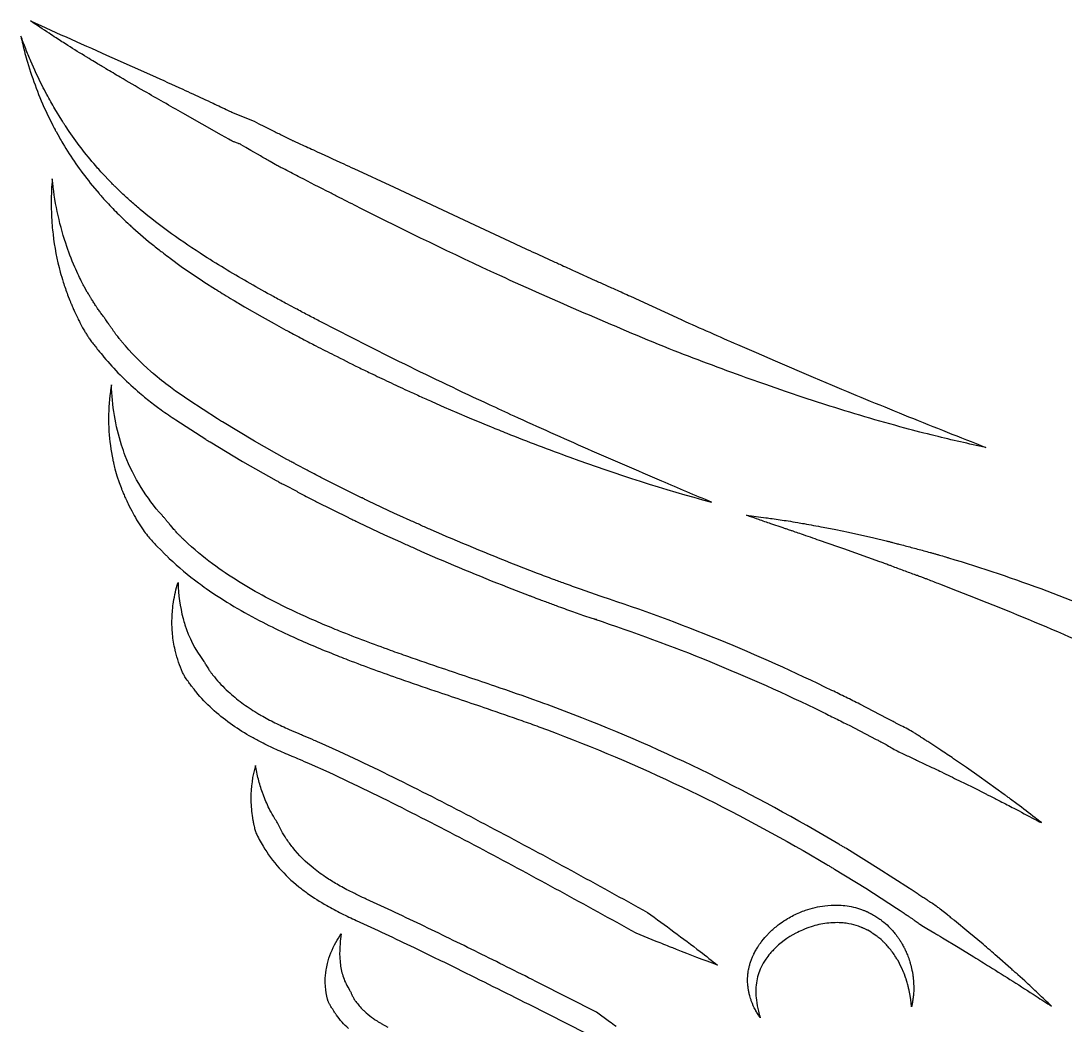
# Model space of a CAD drawing. Header units: millimetres. Extents: x 4236 to 5436, y 1579 to 2339.
# Drawn here: x 4671.4 to 4744.5, y 2126.4 to 2196.7 of the extents above; entities that cross this region are included whole.
import ezdxf

# ---------------------------------------------------------------- set-up
doc = ezdxf.new("R2010")
doc.units = ezdxf.units.MM
doc.layers.add('Default', color=70, linetype='Continuous')

msp = doc.modelspace()

# ---------------------------------------------------------------- linework, layer by layer
at = {"layer": 'Default'}
for points in [[(4686.695, 2188.092, 0.003035), (4686.622, 2188.12, 0.000956), (4686.485, 2188.169, -0.005051), (4686.376, 2188.209, -0.013679), (4686.184, 2188.287, -0.018173), (4686.033, 2188.361), (4685.941, 2188.413), (4685.436, 2188.701), (4682.734, 2190.237, -0.001443), (4681.382, 2191.007, -0.000231), (4680.029, 2191.78, -0.001254), (4678.343, 2192.76, -0.002392), (4677.336, 2193.357, -0.00067), (4676.666, 2193.758, -0.002072), (4676.165, 2194.061, -0.000952), (4675.999, 2194.164, -0.003887), (4674.671, 2194.987, -0.002925), (4673.848, 2195.513, -0.002815), (4673.358, 2195.835, -0.006222), (4672.061, 2196.705, 0.001195), (4674.904, 2195.421, 0.00056), (4677.747, 2194.15), (4680.591, 2192.881, -0.000759), (4682.721, 2191.917, -0.001512), (4683.429, 2191.591, -0.001029), (4684.845, 2190.935, -0.002249), (4685.904, 2190.434, -0.000996), (4686.256, 2190.264), (4687.714, 2189.674), (4688.06, 2189.499), (4688.401, 2189.328), (4689.095, 2188.985, -0.001223), (4689.448, 2188.81, -0.002135), (4689.803, 2188.631), (4690.179, 2188.439, 0.003484), (4690.264, 2188.4, 0.001297), (4690.395, 2188.341, -0.001972), (4690.483, 2188.301, -0.001124), (4690.832, 2188.144, -0.001444), (4691.877, 2187.667, -0.00028), (4693.998, 2186.692, -0.001019), (4694.704, 2186.366), (4697.525, 2185.055), (4703.153, 2182.422), (4705.968, 2181.116, 0.001532), (4707.376, 2180.464, 0.000569), (4708.786, 2179.819, -0.001442), (4709.139, 2179.659, -0.000931), (4710.196, 2179.174), (4711.608, 2178.535, 0.001637), (4711.961, 2178.376, 0.000864), (4712.669, 2178.061, -0.000371), (4713.023, 2177.903, 0.001894), (4714.083, 2177.427, 0.000825), (4714.437, 2177.27), (4717.633, 2175.807, -0.007299), (4717.681, 2175.766, 0.000998), (4721.589, 2174.035, 0.000733), (4722.882, 2173.474), (4724.21, 2172.898), (4726.873, 2171.761), (4728.208, 2171.199, 0.002374), (4730.884, 2170.085, 0.00128), (4733.57, 2168.991, 0.001301), (4736.267, 2167.912, 0.00061), (4738.974, 2166.842, -0.010299), (4735.42, 2167.647, -0.005357), (4733.303, 2168.194, -0.00655), (4730.497, 2168.987, -0.005058), (4727.709, 2169.844), (4726.322, 2170.295), (4724.939, 2170.756), (4723.562, 2171.234), (4722.187, 2171.719, -0.006613), (4716.801, 2173.744, -0.009604), (4704.931, 2178.869, -0.008744), (4695.103, 2183.621, -0.001092), (4693.714, 2184.326, -0.001192), (4693.02, 2184.679, -0.000518), (4690.943, 2185.747, -0.001409), (4689.888, 2186.29, -0.001099), (4689.538, 2186.473, 0.002154), (4689.45, 2186.519, -0.001506), (4689.319, 2186.587, -0.005962), (4689.185, 2186.66), (4688.838, 2186.864, 0.002304), (4688.509, 2187.055, 0.00124), (4688.175, 2187.245), (4687.494, 2187.631), (4687.149, 2187.83), (4686.814, 2188.031, 0.053291)], [(4673.786, 2189.062, 0.009916), (4673.843, 2188.957), (4674.081, 2188.54, 0.006881), (4674.319, 2188.122, 0.020046), (4675.231, 2186.707, 0.014076), (4676.241, 2185.354), (4676.859, 2184.612, 0.008685), (4676.937, 2184.52, 0.008081), (4677.058, 2184.385, 0.001568), (4677.181, 2184.253), (4677.511, 2183.9, 0.011174), (4677.925, 2183.461, 0.006383), (4678.354, 2183.037, 0.000548), (4678.876, 2182.536, 0.004799), (4678.919, 2182.493, 0.008274), (4679.03, 2182.391, 0.003123), (4679.143, 2182.292, -0.001089), (4679.233, 2182.212), (4679.959, 2181.577), (4680.14, 2181.419), (4680.328, 2181.268, 0.00004), (4680.703, 2180.968, 0.001888), (4681.079, 2180.668, 0.003329), (4681.363, 2180.446, 0.009055), (4681.845, 2180.088), (4682.618, 2179.518), (4683.408, 2178.977), (4684.002, 2178.572), (4684.203, 2178.443), (4685.008, 2177.928, 0.001782), (4685.108, 2177.862, 0.006653), (4685.614, 2177.545, 0.00286), (4686.228, 2177.177, -0.001752), (4686.637, 2176.931), (4687.046, 2176.686), (4688.286, 2175.977), (4688.699, 2175.741), (4689.117, 2175.514), (4689.952, 2175.06, 0.001419), (4690.161, 2174.946, 0.002273), (4690.579, 2174.721, 0.001427), (4691.629, 2174.169, 0.001161), (4692.05, 2173.95, 0.0027), (4693.318, 2173.303, 0.001505), (4695.015, 2172.456, 0.000648), (4695.87, 2172.044, 0.00187), (4697.154, 2171.431, 0.003216), (4698.444, 2170.831, 0.000293), (4698.876, 2170.635, 0.00152), (4699.739, 2170.244, 0.00146), (4700.173, 2170.051), (4701.039, 2169.666), (4701.911, 2169.292), (4702.782, 2168.919), (4703.657, 2168.553, 0.001798), (4704.315, 2168.283, 0.001414), (4705.414, 2167.839, 0.008006), (4709.842, 2166.152, 0.02094), (4719.768, 2162.997, -0.00089), (4716.286, 2164.477, -0.002522), (4711.087, 2166.723, -0.004305), (4705.926, 2169.034, -0.001444), (4704.215, 2169.823, -0.011516), (4692.393, 2175.635, -0.00114), (4691.558, 2176.068, -0.001718), (4691.142, 2176.286, -0.002871), (4690.729, 2176.508, 0.000637), (4690.522, 2176.619, 0.000366), (4689.901, 2176.951, -0.001818), (4689.488, 2177.174, -0.003373), (4689.078, 2177.401, -0.010338), (4685.829, 2179.259, -0.006888), (4684.243, 2180.241, -0.013815), (4681.932, 2181.803, -0.018732), (4679.735, 2183.506, 0.002987), (4679.387, 2183.81, -0.001357), (4679.038, 2184.113, -0.006101), (4678.693, 2184.422, -0.010869), (4678.36, 2184.741), (4678.026, 2185.061, -0.001046), (4677.942, 2185.141, -0.003171), (4677.859, 2185.221, -0.004579), (4677.797, 2185.282, -0.011653), (4677.698, 2185.387), (4677.062, 2186.058, -0.002685), (4676.756, 2186.404, -0.013923), (4675.719, 2187.65, -0.020745), (4674.768, 2188.967), (4674.504, 2189.35, -0.009362), (4674.439, 2189.447, -0.005287), (4674.378, 2189.546, 0.001855), (4674.256, 2189.745), (4673.767, 2190.54, -0.01168), (4673.196, 2191.56, -0.003916), (4672.872, 2192.184, -0.016816), (4672.08, 2193.889, -0.00945), (4671.719, 2194.761, -0.003013), (4671.549, 2195.201, -0.001807), (4671.383, 2195.645, 0.007194), (4671.511, 2195.066, 0.012096), (4671.846, 2193.805, 0.01765), (4672.455, 2192.001, 0.020355), (4673.197, 2190.241), (4673.624, 2189.384, -0.003946), (4673.678, 2189.277, 0.002983), (4673.759, 2189.116, 0.003172)], [(4674.888, 2176.933, 0.003627), (4674.918, 2176.86, 0.00943), (4674.971, 2176.739, -0.001233), (4675.015, 2176.644, -0.00086), (4675.144, 2176.355, 0.003202), (4675.231, 2176.162, 0.006036), (4675.322, 2175.972, -0.000913), (4675.37, 2175.878, -0.000597), (4675.513, 2175.594, 0.002449), (4675.61, 2175.406, 0.004762), (4675.709, 2175.219, 0.00303), (4675.868, 2174.943, 0.007878), (4676.005, 2174.717, 0.012933), (4676.151, 2174.496, 0.005653), (4676.339, 2174.24, 0.008714), (4676.796, 2173.657, 0.001848), (4677.196, 2173.166, 0.039807), (4679.561, 2170.769, 0.005515), (4680.045, 2170.366, 0.010985), (4680.87, 2169.721, 0.002651), (4681.207, 2169.475, 0.005322), (4681.716, 2169.115, 0.006858), (4682.228, 2168.772), (4684.328, 2167.406, 0.008269), (4684.501, 2167.298, 0.002123), (4684.632, 2167.219), (4686.906, 2165.851), (4689.262, 2164.528, 0.006388), (4689.486, 2164.406, 0.002282), (4689.756, 2164.263, -0.002313), (4689.936, 2164.168), (4690.657, 2163.788, -0.000571), (4690.837, 2163.693, -0.000462), (4691.377, 2163.408, 0.001359), (4691.738, 2163.218, 0.00261), (4692.1, 2163.032), (4694.332, 2161.92, 0.004516), (4694.561, 2161.809, 0.001357), (4694.837, 2161.679, -0.001986), (4695.021, 2161.592), (4696.86, 2160.722), (4697.23, 2160.554), (4697.972, 2160.219, -0.000898), (4698.713, 2159.885, 0.001179), (4699.084, 2159.718, 0.002265), (4699.456, 2159.554, 0.009302), (4705.463, 2157.057), (4706.98, 2156.472, 0.000977), (4707.17, 2156.399, 0.001762), (4707.741, 2156.184, -0.000766), (4708.503, 2155.9, 0.001135), (4708.885, 2155.76, 0.001461), (4710.034, 2155.346), (4710.803, 2155.075), (4711.384, 2154.876, 0.01573), (4711.704, 2154.78), (4711.581, 2154.811, -0.016807), (4719.637, 2151.847, -0.01638), (4727.473, 2148.339, 0.000285), (4727.954, 2148.101, -0.000767), (4728.916, 2147.624, -0.001387), (4729.396, 2147.384), (4731.304, 2146.398, -0.001132), (4731.541, 2146.271, -0.003119), (4731.895, 2146.078, -0.005248), (4732.245, 2145.88, 0.001986), (4732.361, 2145.813, 0.009622), (4732.773, 2145.586, 0.014252), (4733.195, 2145.379, -0.005058), (4733.562, 2145.211, -0.001471), (4733.927, 2145.037, 0.001572), (4734.17, 2144.922), (4735.143, 2144.46, -0.001734), (4735.387, 2144.345, -0.002726), (4735.873, 2144.112, -0.001237), (4737.083, 2143.517), (4738.054, 2143.043), (4739.017, 2142.554, 0.000555), (4739.257, 2142.431, 0.00038), (4739.981, 2142.065, -0.00146), (4740.463, 2141.819, -0.002745), (4740.943, 2141.569, 0.000971), (4742.384, 2140.818, 0.00135), (4742.867, 2140.57, 0.001382), (4742.437, 2140.901, 0.001054), (4741.143, 2141.887), (4740.71, 2142.216, 0.001199), (4740.656, 2142.256, 0.001823), (4740.546, 2142.336, 0.000723), (4740.381, 2142.455, -0.001051), (4740.271, 2142.535), (4738.509, 2143.805), (4737.615, 2144.424), (4736.718, 2145.039, 0.004527), (4736.269, 2145.345, 0.002925), (4735.814, 2145.643), (4734.904, 2146.239, -0.000833), (4734.789, 2146.313, -0.00048), (4734.448, 2146.537, 0.00237), (4734.22, 2146.686, 0.004562), (4733.989, 2146.831, 0.002228), (4733.932, 2146.867, 0.013217), (4733.52, 2147.105, 0.009613), (4733.037, 2147.355, -0.005141), (4732.675, 2147.541, -0.001969), (4732.434, 2147.668, -0.000596), (4732.075, 2147.861), (4730.144, 2148.858, 0.001886), (4729.172, 2149.343, -0.000535), (4728.198, 2149.825, 0.016465), (4720.261, 2153.378, 0.016724), (4712.098, 2156.381), (4711.959, 2156.421), (4710.587, 2156.904, -0.001455), (4709.452, 2157.313, -0.001139), (4709.075, 2157.452, 0.000398), (4708.698, 2157.592, -0.000586), (4708.133, 2157.803, -0.002714), (4707.568, 2158.017), (4706.067, 2158.596, -0.008968), (4700.121, 2161.068, -0.00228), (4699.753, 2161.23, -0.001185), (4699.386, 2161.395, 0.000919), (4698.653, 2161.726), (4697.919, 2162.057), (4697.553, 2162.223), (4695.735, 2163.082, 0.002013), (4695.554, 2163.169, -0.001358), (4695.281, 2163.297, -0.003461), (4695.1, 2163.385, -0.002553), (4695.01, 2163.429), (4692.851, 2164.505, -0.001317), (4692.673, 2164.596, -0.002), (4692.316, 2164.782, -0.000781), (4691.784, 2165.063, 0.001171), (4691.428, 2165.25), (4690.718, 2165.625, 0.001179), (4690.629, 2165.672, 0.000621), (4690.363, 2165.812, -0.002423), (4690.23, 2165.883, -0.007695), (4690.01, 2166.004), (4687.736, 2167.281), (4685.504, 2168.623, -0.002149), (4685.375, 2168.701, -0.003276), (4685.29, 2168.753, -0.007887), (4685.164, 2168.835), (4683.152, 2170.143, -0.01051), (4682.334, 2170.702, -0.004006), (4681.858, 2171.047, -0.016159), (4680.64, 2172.021, -0.002328), (4680.494, 2172.149, -0.037744), (4678.465, 2174.226, -0.012584), (4678.311, 2174.411, -0.004135), (4678.222, 2174.526, -0.005174), (4677.987, 2174.833, -0.006623), (4677.875, 2174.99, -0.002531), (4677.766, 2175.149, 0.002382), (4677.657, 2175.309, 0.007304), (4677.517, 2175.505, 0.002546), (4677.435, 2175.624), (4677.325, 2175.782, 0.001524), (4677.182, 2175.976, 0.004832), (4677.094, 2176.092, -0.005951), (4676.926, 2176.328, -0.001291), (4676.761, 2176.567, 0.002232), (4676.65, 2176.727, -0.007949), (4676.491, 2176.971, -0.001775), (4676.338, 2177.219, 0.002915), (4676.234, 2177.384, -0.007783), (4676.182, 2177.466, -0.00696), (4676.109, 2177.593, -0.000759), (4676.037, 2177.72), (4675.844, 2178.059, -0.003135), (4675.663, 2178.405, -0.006175), (4675.443, 2178.843, -0.012708), (4675.157, 2179.468, -0.024096), (4674.521, 2181.13, -0.054076), (4673.581, 2185.645, 0.022391), (4673.508, 2184.017, 0.001123), (4673.508, 2183.914, 0.019844), (4673.571, 2182.377, 0.007885), (4673.633, 2181.762, 0.037537), (4674.144, 2179.115, 0.012102), (4674.349, 2178.412, 0.009607), (4674.654, 2177.519), (4674.809, 2177.128, 0.000572), (4674.848, 2177.03, 0.002365)], [(4682.207, 2160.978, -0.00322), (4682.155, 2161.034, -0.010734), (4682.054, 2161.15), (4681.856, 2161.383, -0.005818), (4681.783, 2161.472, -0.000325), (4681.736, 2161.531, 0.002728), (4681.663, 2161.62, -0.001407), (4681.614, 2161.678, -0.001082), (4681.468, 2161.854, 0.002408), (4681.395, 2161.941, 0.007918), (4681.269, 2162.084, -0.043434), (4679.799, 2164.038, -0.046533), (4678.695, 2166.25, -0.014314), (4678.434, 2166.988, -0.070748), (4677.727, 2171.217, 0.008967), (4677.653, 2170.736, 0.036048), (4677.524, 2168.62, 0.011339), (4677.551, 2167.963, 0.037401), (4677.821, 2165.992, 0.007049), (4677.875, 2165.748, 0.002897), (4677.975, 2165.341), (4678.067, 2165.019), (4678.114, 2164.858), (4678.271, 2164.378), (4678.401, 2164.022, 0.008671), (4678.477, 2163.825, 0.003343), (4678.574, 2163.591, -0.002785), (4678.638, 2163.435, 0.001883), (4678.708, 2163.281, 0.005928), (4678.887, 2162.897, 0.01584), (4679.239, 2162.22, 0.0241), (4679.949, 2161.062, 0.021503), (4680.256, 2160.656, 0.01211), (4680.534, 2160.336, 0.006853), (4680.823, 2160.027), (4681.291, 2159.541, -0.001355), (4681.351, 2159.482, -0.000917), (4681.529, 2159.304, 0.002494), (4681.619, 2159.215, 0.008119), (4681.771, 2159.071, 0.030495), (4683.822, 2157.356, 0.006354), (4684.361, 2156.966, 0.019303), (4686.308, 2155.711, 0.014799), (4688.324, 2154.598, 0.010195), (4690.09, 2153.736, 0.012507), (4693.085, 2152.446, 0.003792), (4694.294, 2151.969, 0.004501), (4696.117, 2151.286, 0.003154), (4697.946, 2150.633, 0.002596), (4700.388, 2149.792, -0.00075), (4704.046, 2148.554, -0.003238), (4706.469, 2147.712, -0.002507), (4707.672, 2147.277, -0.021684), (4717.109, 2143.34, -0.02055), (4726.176, 2138.604), (4727.832, 2137.635, -0.001082), (4727.97, 2137.554, -0.002955), (4728.176, 2137.432, -0.004451), (4728.381, 2137.307), (4730.561, 2135.966), (4732.712, 2134.58), (4732.98, 2134.406), (4733.245, 2134.226, -0.000446), (4733.378, 2134.137, -0.001997), (4733.576, 2134.002, -0.004386), (4733.773, 2133.864, -0.001106), (4733.838, 2133.818, -0.001404), (4734.033, 2133.678, 0.001618), (4734.163, 2133.585, 0.003535), (4734.294, 2133.493, 0.004044), (4734.394, 2133.426, 0.014082), (4734.836, 2133.151), (4735.392, 2132.831, -0.001335), (4735.461, 2132.79, -0.00203), (4735.599, 2132.707, -0.000803), (4735.804, 2132.583, 0.001173), (4735.941, 2132.499), (4737.04, 2131.834), (4738.142, 2131.171, 0.00147), (4738.686, 2130.828, 0.0008), (4739.232, 2130.488, -0.004527), (4740.869, 2129.459, -0.000904), (4742.497, 2128.411, 0.001963), (4743.586, 2127.715, 0.002366), (4742.644, 2128.599, -0.000584), (4741.696, 2129.481), (4741.219, 2129.919, 0.001301), (4741.159, 2129.973, 0.001979), (4741.038, 2130.081, 0.000783), (4740.855, 2130.24, -0.001143), (4740.734, 2130.347), (4739.76, 2131.201, 0.000826), (4739.272, 2131.628, 0.001475), (4738.783, 2132.053), (4737.785, 2132.88), (4736.783, 2133.704, -0.000576), (4736.72, 2133.756, -0.000462), (4736.532, 2133.91, 0.001382), (4736.406, 2134.013, 0.002651), (4736.28, 2134.115), (4735.769, 2134.516, 0.005845), (4735.575, 2134.662, 0.012238), (4735.244, 2134.895, 0.001745), (4735.176, 2134.939, 0.002542), (4735.04, 2135.027, 0.000498), (4734.835, 2135.157, -0.002195), (4734.699, 2135.245, -0.004828), (4734.428, 2135.423, -0.001502), (4734.16, 2135.604, 0.002489), (4733.891, 2135.785, 0.006478), (4733.619, 2135.961), (4731.442, 2137.365), (4729.234, 2138.723, 0.003025), (4729.096, 2138.808, 0.00324), (4728.888, 2138.933, 0.00178), (4728.678, 2139.055), (4727, 2140.037, 0.020649), (4717.812, 2144.836, 0.021433), (4708.241, 2148.829, 0.001241), (4707.632, 2149.051, 0.004281), (4704.58, 2150.119, 0.00077), (4700.92, 2151.357, -0.002626), (4698.493, 2152.193, -0.002009), (4697.285, 2152.621, -0.004199), (4695.486, 2153.284, -0.005545), (4693.703, 2153.979, -0.002099), (4693.114, 2154.22, -0.006148), (4691.652, 2154.844, -0.014934), (4689.081, 2156.068, -0.003826), (4688.522, 2156.361, -0.016283), (4686.616, 2157.458, -0.020833), (4684.808, 2158.683, -0.030661), (4682.881, 2160.296, -0.007174), (4682.743, 2160.429, -0.002137), (4682.579, 2160.592, 0.003191), (4682.443, 2160.727, -0.003004), (4682.364, 2160.81, -0.0011), (4682.259, 2160.922, -0.001799)], [(4683.399, 2150.045, -0.002736), (4683.338, 2150.129, 0.001274), (4683.246, 2150.254, 0.006639), (4683.153, 2150.378, -0.011384), (4682.911, 2150.716, -0.015677), (4682.842, 2150.826, -0.011509), (4682.779, 2150.94, -0.007415), (4682.708, 2151.08, -0.043072), (4682.209, 2152.556, -0.002666), (4682.185, 2152.656, -0.030357), (4682.005, 2153.765, -0.015481), (4681.971, 2154.269, -0.032662), (4682.006, 2155.464, -0.009749), (4682.05, 2155.856, -0.014204), (4682.17, 2156.53, -0.018287), (4682.333, 2157.188, -0.005993), (4682.389, 2157.373, 0.05644), (4682.743, 2154.859, 0.011696), (4682.869, 2154.419, 0.084206), (4684.16, 2151.908, -0.011798), (4684.234, 2151.802, -0.00828), (4684.303, 2151.694, -0.003395), (4684.348, 2151.62, -0.001995), (4684.435, 2151.472, 0.003837), (4684.524, 2151.323, 0.00369), (4684.596, 2151.215, 0.012622), (4684.721, 2151.039, -0.001755), (4684.775, 2150.97, 0.000686), (4684.854, 2150.867, 0.002392), (4684.935, 2150.765, 0.036408), (4685.898, 2149.748, 0.026784), (4686.857, 2148.96, 0.022353), (4687.901, 2148.261, 0.005613), (4688.212, 2148.077, 0.015883), (4689.171, 2147.561, 0.01155), (4690.169, 2147.093, 0.005591), (4690.853, 2146.799, -0.001863), (4691.204, 2146.651, -0.001048), (4691.91, 2146.347, 0.00035), (4692.263, 2146.195), (4693.662, 2145.567, -0.005667), (4696.427, 2144.259, -0.004052), (4699.162, 2142.902, -0.005033), (4704.576, 2140.096, -0.003247), (4709.941, 2137.21, -0.001349), (4712.611, 2135.748, -0.000662), (4715.274, 2134.275, -0.002941), (4717.131, 2132.919, -0.004531), (4718.97, 2131.533, -0.003892), (4720.182, 2130.586, -0.006867), (4717.312, 2131.684, -0.001628), (4716.955, 2131.824, -0.000792), (4715.889, 2132.252), (4714.471, 2132.829, 0.00066), (4711.813, 2134.299, 0.00135), (4709.149, 2135.759, 0.002964), (4703.802, 2138.636, 0.005131), (4698.418, 2141.426, 0.00373), (4695.705, 2142.772, 0.005343), (4692.973, 2144.064), (4691.598, 2144.681, -0.000792), (4690.907, 2144.979, 0.001914), (4690.387, 2145.202, 0.000936), (4690.212, 2145.275, -0.008644), (4689.143, 2145.742, -0.01297), (4688.08, 2146.262, -0.010803), (4687.384, 2146.646, -0.024407), (4686.038, 2147.512, -0.029963), (4684.78, 2148.531, -0.035883), (4683.654, 2149.72, -0.004245), (4683.558, 2149.842, -0.001161), (4683.463, 2149.964, 0.00105)], [(4730.324, 2133.207, -0.002973), (4730.258, 2133.232, 0.000798), (4730.161, 2133.27, 0.006075), (4730.063, 2133.306, 0.036756), (4729.39, 2133.483, 0.024529), (4728.974, 2133.539, 0.055959), (4727.848, 2133.519, 0.05008), (4726.733, 2133.272, 0.027535), (4726.126, 2133.044, 0.018102), (4725.67, 2132.824, 0.078483), (4724.107, 2131.663, 0.016053), (4723.864, 2131.397, 0.024442), (4723.558, 2130.997, 0.039195), (4723.234, 2130.439, 0.076169), (4722.9, 2129.337, 0.03446), (4722.861, 2128.743, 0.031042), (4722.9, 2128.134, 0.029055), (4723.045, 2127.366, 0.01547), (4723.175, 2126.906, -0.017135), (4723.018, 2127.139, -0.011702), (4722.873, 2127.383, -0.00231), (4722.834, 2127.454, -0.032464), (4722.564, 2128.05, -0.015872), (4722.496, 2128.246, -0.012095), (4722.438, 2128.445, -0.008344), (4722.378, 2128.689, -0.017948), (4722.333, 2128.938, -0.01343), (4722.304, 2129.191, -0.006818), (4722.291, 2129.362, -0.008409), (4722.289, 2129.577, -0.012618), (4722.297, 2129.793, -0.01685), (4722.323, 2130.052, -0.018054), (4722.357, 2130.267, -0.013584), (4722.404, 2130.48, -0.009138), (4722.474, 2130.733, -0.006254), (4722.515, 2130.857, -0.004866), (4722.56, 2130.98, -0.002425), (4722.608, 2131.102, 0.000886), (4722.661, 2131.222, -0.004765), (4722.696, 2131.302, -0.008141), (4722.734, 2131.38, -0.011849), (4722.877, 2131.649, -0.01734), (4723.035, 2131.909, -0.006031), (4723.084, 2131.981, -0.001991), (4723.133, 2132.053, -0.006709), (4723.208, 2132.159, -0.010725), (4723.287, 2132.262), (4723.393, 2132.399), (4723.505, 2132.531, -0.013534), (4723.605, 2132.645, -0.003856), (4723.649, 2132.692, -0.003219), (4723.74, 2132.785, -0.011021), (4723.83, 2132.877, -0.004576), (4723.893, 2132.937, -0.002365), (4723.987, 2133.025, -0.031622), (4724.588, 2133.516, -0.02059), (4725.092, 2133.848, -0.03506), (4725.94, 2134.276, -0.014311), (4726.343, 2134.432, -0.051204), (4727.698, 2134.749, -0.034649), (4728.576, 2134.791, -0.023173), (4729.105, 2134.755, -0.055139), (4730.271, 2134.483, -0.011711), (4730.479, 2134.403, -0.004791), (4730.561, 2134.368, -0.002706), (4730.642, 2134.331, 0.000103), (4730.804, 2134.257, -0.007994), (4730.902, 2134.206, -0.002562), (4730.961, 2134.174, 0.000457), (4731.116, 2134.088, 0.001292), (4731.27, 2134.001), (4731.416, 2133.901), (4731.561, 2133.8, -0.001251), (4731.633, 2133.75, -0.012649), (4731.702, 2133.695, -0.031994), (4732.164, 2133.292, -0.021026), (4732.519, 2132.91, -0.008562), (4732.684, 2132.71, -0.002427), (4732.811, 2132.535, -0.008548), (4732.933, 2132.358, -0.01473), (4733.067, 2132.139, -0.015154), (4733.155, 2131.993, -0.009778), (4733.235, 2131.842, -0.003012), (4733.273, 2131.766, -0.002135), (4733.384, 2131.537, -0.008051), (4733.425, 2131.44, -0.002495), (4733.449, 2131.381, 0.000852), (4733.511, 2131.224), (4733.574, 2131.067, -0.005132), (4733.599, 2130.987, 0.000731), (4733.624, 2130.907, 0.000704), (4733.673, 2130.746, -0.00162), (4733.697, 2130.666, -0.002944), (4733.721, 2130.586), (4733.799, 2130.24, 0.001875), (4733.828, 2130.098), (4733.858, 2129.892, 0.000973), (4733.876, 2129.77, -0.005142), (4733.888, 2129.688, -0.00657), (4733.896, 2129.606, 0.003229), (4733.901, 2129.523, 0.000979), (4733.913, 2129.359, -0.003884), (4733.92, 2129.236, -0.00806), (4733.925, 2129.113, -0.017164), (4733.923, 2128.949, -0.023688), (4733.909, 2128.542, -0.014617), (4733.873, 2128.219, -0.010839), (4733.821, 2127.9, -0.006033), (4733.775, 2127.664, -0.004687), (4733.747, 2127.903, -0.00206), (4733.739, 2127.982), (4733.723, 2128.14, 0.008124), (4733.714, 2128.199, 0.002467), (4733.697, 2128.297), (4733.647, 2128.607, 0.004159), (4733.631, 2128.684, 0.00209), (4733.615, 2128.761, -0.000694), (4733.581, 2128.913, 0.010978), (4733.557, 2129.027, 0.007606), (4733.528, 2129.14, 0.003075), (4733.507, 2129.214, 0.001663), (4733.465, 2129.363, -0.00387), (4733.423, 2129.511, 0.005135), (4733.399, 2129.584, 0.002498), (4733.373, 2129.657, -0.001536), (4733.323, 2129.802), (4733.273, 2129.946, 0.009742), (4733.244, 2130.016, -0.003372), (4733.214, 2130.086), (4733.097, 2130.366), (4732.962, 2130.636), (4732.895, 2130.77), (4732.8, 2130.931, -0.001574), (4732.744, 2131.028, 0.006818), (4732.668, 2131.156, 0.029636), (4732.187, 2131.807, 0.015319), (4731.945, 2132.079, 0.008826), (4731.868, 2132.156, 0.002237), (4731.789, 2132.23, -0.004034), (4731.737, 2132.28), (4731.633, 2132.379), (4731.521, 2132.469, -0.008749), (4731.438, 2132.537, 0.00168), (4731.356, 2132.606, 0.015897), (4731.299, 2132.648), (4731.066, 2132.811, 0.012659), (4731, 2132.854, 0.001115), (4730.946, 2132.885), (4730.824, 2132.955), (4730.702, 2133.026, 0.009142), (4730.64, 2133.058, -0.00338), (4730.545, 2133.103, -0.002243), (4730.45, 2133.148, 0.003534), (4730.387, 2133.178, 0.00669)]]:
    msp.add_lwpolyline(points, format="xyb", close=True, dxfattribs=at)
for points in [[(4748.915, 2151.747, 0.016029), (4735.749, 2157.263, -0.000762), (4735.332, 2157.424, -0.002055), (4734.916, 2157.588, 0.002323), (4734.706, 2157.667, 0.001207), (4734.497, 2157.744, -0.000423), (4734.182, 2157.859, -0.000513), (4734.077, 2157.898, -0.000537), (4733.237, 2158.206, -0.002142), (4732.398, 2158.52, -0.002088), (4732.189, 2158.598, 0.001409), (4731.874, 2158.717, 0.005953), (4731.559, 2158.831), (4730.714, 2159.128), (4729.025, 2159.733), (4728.603, 2159.887), (4727.328, 2160.322, -0.001194), (4726.054, 2160.765, -0.001571), (4725.629, 2160.915, 0.006923), (4725.417, 2160.99, 0.002063), (4725.31, 2161.026, 0.001028), (4724.99, 2161.131, -0.004005), (4724.776, 2161.203), (4723.922, 2161.49, -0.001165), (4723.068, 2161.785, -0.002642), (4722.428, 2162.011, -0.001173), (4722.215, 2162.089, -0.003411), (4722.888, 2162.005, -0.001812), (4723.561, 2161.915, -0.000615), (4724.009, 2161.853, -0.001851), (4725.128, 2161.69, -0.0059), (4725.798, 2161.582, -0.001591), (4726.243, 2161.502, -0.001235), (4727.578, 2161.255), (4728.467, 2161.084), (4728.911, 2160.997), (4729.353, 2160.9), (4731.119, 2160.5), (4732.002, 2160.295, -0.004681), (4732.222, 2160.241, -0.002441), (4732.441, 2160.185, 0.000828), (4732.769, 2160.098, 0.001024), (4732.879, 2160.07, -0.001363), (4733.317, 2159.955, -0.001414), (4734.192, 2159.721, -0.00027), (4734.63, 2159.603, 0.000902), (4735.068, 2159.485, -0.001195), (4735.286, 2159.426, -0.002293), (4735.505, 2159.365, -0.00125), (4735.722, 2159.301, -0.001455), (4736.156, 2159.17, -0.000379), (4736.372, 2159.104, -0.034875), (4749.946, 2154.002, -0.034072)], [(4713.074, 2126.279, -0.000572), (4712.618, 2126.621), (4711.702, 2127.294), (4707.698, 2129.322, 0.001726), (4703.682, 2131.331, 0.002932), (4699.643, 2133.304, 0.004952), (4695.57, 2135.215, -0.0019), (4695.318, 2135.331, -0.00724), (4694.581, 2135.686, -0.013942), (4693.633, 2136.191, -0.015683), (4692.84, 2136.676, -0.02367), (4691.883, 2137.369, -0.054713), (4690.423, 2138.823, -0.022347), (4689.971, 2139.439, -0.047231), (4689.366, 2140.551, -0.014676), (4689.152, 2140.874, -0.01998), (4688.83, 2141.444, -0.016487), (4688.6, 2141.923, -0.011308), (4688.394, 2142.422, -0.006944), (4688.301, 2142.678, -0.021416), (4688.022, 2143.606, -0.017343), (4687.81, 2144.577, 0.06869), (4687.497, 2142.265, 0.018994), (4687.517, 2141.665, 0.014734), (4687.58, 2141.062), (4687.636, 2140.723, 0.002622), (4687.65, 2140.648, 0.001292), (4687.673, 2140.536, -0.001138), (4687.688, 2140.46, 0.008211), (4687.704, 2140.385, 0.004752), (4687.722, 2140.31, -0.001212), (4687.758, 2140.16, 0.027362), (4687.843, 2139.862, 0.027697), (4688.347, 2138.913, 0.087818), (4690.846, 2136.081, 0.013539), (4691.442, 2135.631, 0.025416), (4692.813, 2134.756, 0.013584), (4693.843, 2134.206, 0.009007), (4694.879, 2133.713, -0.004808), (4698.927, 2131.814, -0.002198), (4701.944, 2130.345, -0.002283), (4706.954, 2127.846), (4710.952, 2125.82, 0.001536)], [(4694.322, 2126.15, -0.048822), (4693.491, 2127.089, 0.001388), (4693.446, 2127.155, -0.002023), (4693.378, 2127.253, -0.006118), (4693.312, 2127.353, 0.002147), (4693.25, 2127.456, 0.008992), (4693.143, 2127.626, -0.012496), (4693.07, 2127.747, -0.003667), (4693.04, 2127.799, -0.003279), (4692.982, 2127.906, -0.002966), (4692.936, 2127.996, -0.003437), (4692.912, 2128.052, -0.010959), (4692.88, 2128.149, -0.001141), (4692.863, 2128.207, -0.046066), (4692.716, 2129.082, -0.019323), (4692.702, 2129.477, -0.034975), (4692.766, 2130.247, -0.022716), (4692.856, 2130.691, -0.066818), (4693.443, 2132.175, -0.02545), (4693.815, 2132.774, 0.015837), (4693.738, 2132.085, 0.030972), (4693.719, 2131.146, 0.022315), (4693.765, 2130.629, 0.04899), (4693.975, 2129.723, 0.062116), (4694.41, 2128.838, -0.007201), (4694.462, 2128.74, 0.006509), (4694.512, 2128.641, -0.010277), (4694.544, 2128.564, 0.000377), (4694.57, 2128.499, 0.020432), (4694.598, 2128.435, 0.011044), (4694.707, 2128.239, 0.005254), (4694.771, 2128.145, -0.002129), (4694.835, 2128.052, 0.043004), (4695.363, 2127.441, 0.005767), (4695.448, 2127.36, 0.028782), (4695.953, 2126.942, 0.01145), (4696.202, 2126.767, 0.009747), (4696.381, 2126.65, 0.002789), (4696.46, 2126.601, 0.002397), (4696.567, 2126.536, 0.000846), (4696.621, 2126.504), (4697.086, 2126.236, -0.004046)]]:
    msp.add_lwpolyline(points, format="xyb", dxfattribs=at)

doc.saveas('drawing.dxf')
